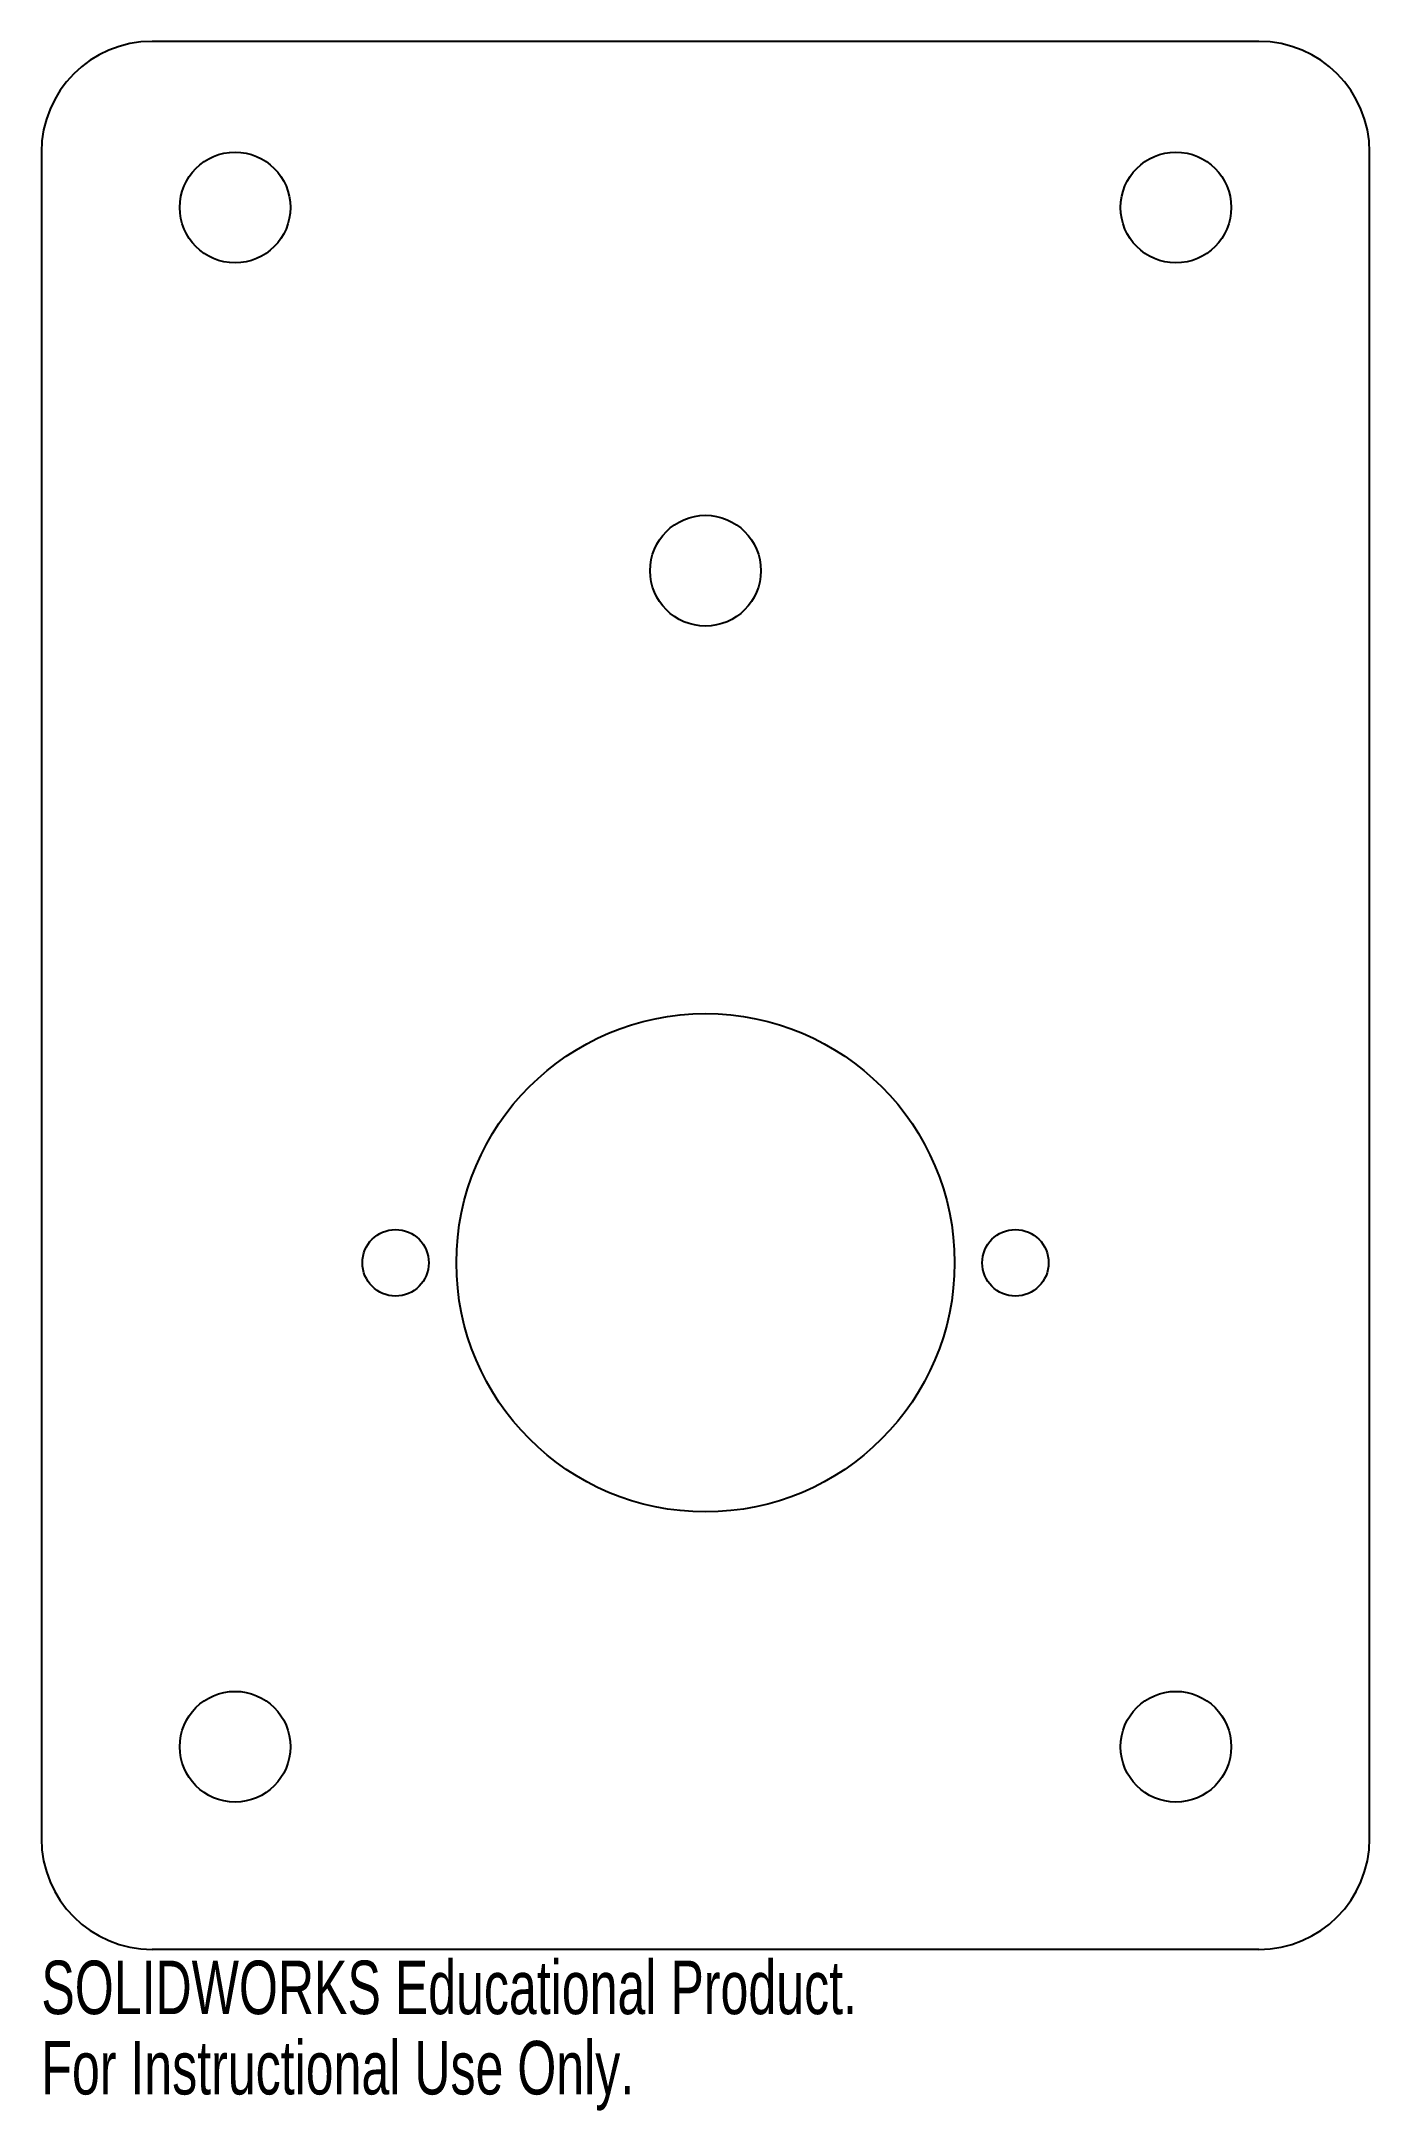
# Model space of a CAD drawing. Header units: millimetres. Extents: x -60 to 60, y -97 to 90.
import ezdxf

# ---------------------------------------------------------------- set-up
doc = ezdxf.new("R2010")
doc.units = ezdxf.units.MM
doc.styles.add('SLDTEXTSTYLE0', font='TXT', dxfattribs={"width": 0.7})

msp = doc.modelspace()

# ---------------------------------------------------------------- linework, layer by layer
at = {"color": 7, "linetype": 'Continuous', "lineweight": 25}
for p, q in [((50, 90), (-50, 90)), ((-60, 80), (-60, -72.3)), ((60, -72.3), (60, 80)), ((50, -82.3), (-50, -82.3))]:
    msp.add_line(p, q, dxfattribs=at)
for centre, radius in [((-42.5, 75), 5), ((42.5, 75), 5), ((0, 42.2), 5), ((0, -20.3), 22.5), ((-28, -20.3), 3), ((28, -20.3), 3), ((-42.5, -64), 5), ((42.5, -64), 5)]:
    msp.add_circle(centre, radius, dxfattribs=at)
for centre, start, end in [((-50, 80), 90, 180), ((50, 80), 0, 90), ((-50, -72.3), 180, 270), ((50, -72.3), 270, 0)]:
    msp.add_arc(centre, 10, start, end, dxfattribs=at)

# ---------------------------------------------------------------- texts
at = {"color": 7, "linetype": 'Continuous', "char_height": 4.8336, "attachment_point": 1, "style": 'SLDTEXTSTYLE0'}
for s, insert in [('SOLIDWORKS Educational Product.', (-60, -83.32)), ('For Instructional Use Only.', (-60, -90.57))]:
    msp.add_mtext(s, dxfattribs=dict(at, insert=insert))

doc.saveas('drawing.dxf')
